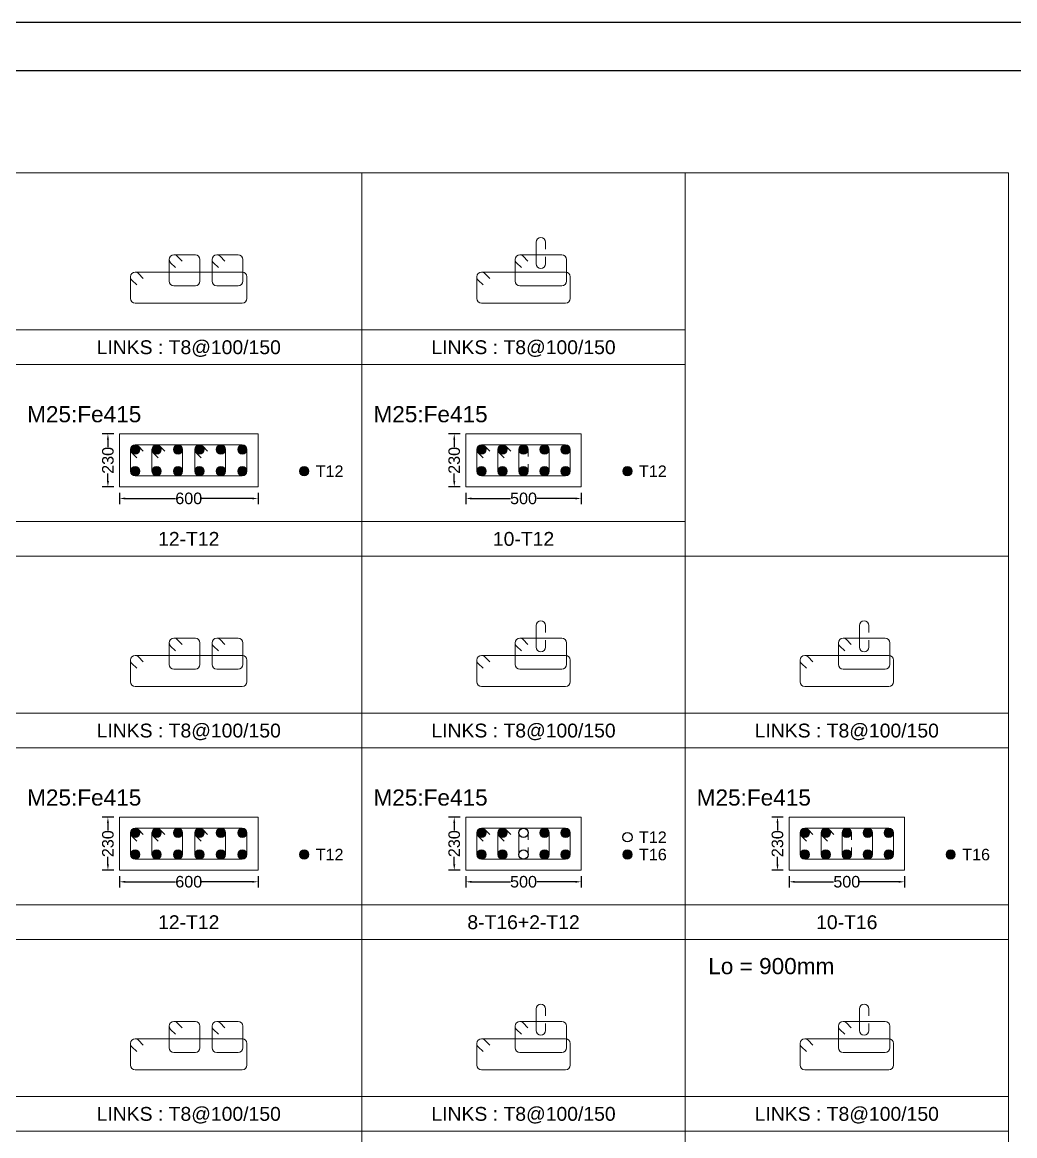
# Model space of a CAD drawing. Header units: millimetres. Extents: x 660818 to 959388, y -495289 to 50450.
# Drawn here: x 745126 to 749425, y -115293 to -110471 of the extents above; entities that cross this region are included whole.
import ezdxf
from ezdxf.enums import TextEntityAlignment as Align

# ---------------------------------------------------------------- set-up
doc = ezdxf.new("R2010")
doc.units = ezdxf.units.MM
doc.header["$LTSCALE"] = 0.01
doc.header["$MEASUREMENT"] = 0
doc.header["$PDMODE"] = 35
for name, color, linetype, lineweight in [('Bar', 4, 'Continuous', 0), ('BorderLine', 7, 'Continuous', 0), ('ConCreatPl', 6, 'Continuous', 0), ('Dim Line', 140, 'Continuous', 0), ('Stirrup', 7, 'Continuous', 0), ('Text1', 2, 'Continuous', 0)]:
    doc.layers.add(name, color=color, linetype=linetype, lineweight=lineweight)
doc.layers.add('RAFT', color=1, linetype='Continuous')
doc.layers.add('Reinforcement', color=130, linetype='Continuous')
doc.styles.add('New Style', font='arial.ttf', dxfattribs={"height": 50})
doc.dimstyles.new('MyDim', dxfattribs={"dimtxt": 50, "dimasz": 25, "dimexe": 25, "dimexo": 25, "dimgap": 2, "dimtad": 0, "dimtxsty": 'New Style', "dimcen": 2.5, "dimadec": 0, "dimazin": 2, "dimtfac": 1, "dimtdec": 4, "dimtofl": 0, "dimtmove": 0, "dimatfit": 3, "dimfxl": 1, "dimtolj": 1, "dimtzin": 0, "dimarcsym": 0})

# ---------------------------------------------------------------- blocks, each defined once
blk = doc.blocks.new('*D914')
at = {"layer": 'Defpoints', "color": 0, "transparency": 16777216}
for p in [(745547.4, -114143.1), (746147.4, -114143.1), (746147.4, -114193.1)]:
    blk.add_point(p, dxfattribs=at)
at = {"layer": 'Dim Line', "color": 0, "lineweight": -2, "transparency": 16777216}
for p, q in [((745547.4, -114168.1), (745547.4, -114218.1)), ((746147.4, -114168.1), (746147.4, -114218.1)), ((745572.4, -114193.1), (745790.1, -114193.1)), ((746122.4, -114193.1), (745904.7, -114193.1))]:
    blk.add_line(p, q, dxfattribs=at)
at = {"layer": 'Dim Line', "color": 0, "transparency": 16777216}
for points in [[(745572.4, -114189), (745572.4, -114197.3), (745547.4, -114193.1)], [(746122.4, -114189), (746122.4, -114197.3), (746147.4, -114193.1)]]:
    blk.add_solid(points, dxfattribs=at)
at = {"layer": 'Dim Line', "color": 0, "transparency": 16777216, "insert": (745847.4, -114193.1), "char_height": 50, "attachment_point": 5, "style": 'New Style'}
blk.add_mtext('\\A1;600', dxfattribs=at)
blk = doc.blocks.new('*D915')
at = {"layer": 'Defpoints', "color": 0, "transparency": 16777216}
for p in [(745497.4, -113913.1), (745547.4, -113913.1), (745547.4, -114143.1)]:
    blk.add_point(p, dxfattribs=at)
at = {"layer": 'Dim Line', "color": 0, "lineweight": -2, "transparency": 16777216}
for p, q in [((745522.4, -113913.1), (745472.4, -113913.1)), ((745497.4, -113938.1), (745497.4, -113970.5)), ((745497.4, -114118.1), (745497.4, -114085.7)), ((745522.4, -114143.1), (745472.4, -114143.1))]:
    blk.add_line(p, q, dxfattribs=at)
at = {"layer": 'Dim Line', "color": 0, "transparency": 16777216}
for points in [[(745493.2, -113938.1), (745501.6, -113938.1), (745497.4, -113913.1)], [(745493.2, -114118.1), (745501.6, -114118.1), (745497.4, -114143.1)]]:
    blk.add_solid(points, dxfattribs=at)
at = {"layer": 'Dim Line', "color": 0, "transparency": 16777216, "insert": (745497.4, -114028.1), "char_height": 50, "attachment_point": 5, "rotation": 90, "style": 'New Style'}
blk.add_mtext('\\A1;230', dxfattribs=at)
blk = doc.blocks.new('*D916')
at = {"layer": 'Defpoints', "color": 0, "transparency": 16777216}
for p in [(745547.4, -112483.1), (746147.4, -112483.1), (746147.4, -112533.1)]:
    blk.add_point(p, dxfattribs=at)
at = {"layer": 'Dim Line', "color": 0, "lineweight": -2, "transparency": 16777216}
for p, q in [((745547.4, -112508.1), (745547.4, -112558.1)), ((745572.4, -112533.1), (745790.1, -112533.1)), ((746122.4, -112533.1), (745904.7, -112533.1)), ((746147.4, -112508.1), (746147.4, -112558.1))]:
    blk.add_line(p, q, dxfattribs=at)
at = {"layer": 'Dim Line', "color": 0, "transparency": 16777216}
for points in [[(745572.4, -112529), (745572.4, -112537.3), (745547.4, -112533.1)], [(746122.4, -112529), (746122.4, -112537.3), (746147.4, -112533.1)]]:
    blk.add_solid(points, dxfattribs=at)
at = {"layer": 'Dim Line', "color": 0, "transparency": 16777216, "insert": (745847.4, -112533.1), "char_height": 50, "attachment_point": 5, "style": 'New Style'}
blk.add_mtext('\\A1;600', dxfattribs=at)
blk = doc.blocks.new('*D917')
at = {"layer": 'Defpoints', "color": 0, "transparency": 16777216}
for p in [(745497.4, -112253.1), (745547.4, -112253.1), (745547.4, -112483.1)]:
    blk.add_point(p, dxfattribs=at)
at = {"layer": 'Dim Line', "color": 0, "lineweight": -2, "transparency": 16777216}
for p, q in [((745522.4, -112253.1), (745472.4, -112253.1)), ((745497.4, -112278.1), (745497.4, -112310.5)), ((745497.4, -112458.1), (745497.4, -112425.7)), ((745522.4, -112483.1), (745472.4, -112483.1))]:
    blk.add_line(p, q, dxfattribs=at)
at = {"layer": 'Dim Line', "color": 0, "transparency": 16777216}
for points in [[(745493.2, -112278.1), (745501.6, -112278.1), (745497.4, -112253.1)], [(745493.2, -112458.1), (745501.6, -112458.1), (745497.4, -112483.1)]]:
    blk.add_solid(points, dxfattribs=at)
at = {"layer": 'Dim Line', "color": 0, "transparency": 16777216, "insert": (745497.4, -112368.1), "char_height": 50, "attachment_point": 5, "rotation": 90, "style": 'New Style'}
blk.add_mtext('\\A1;230', dxfattribs=at)
blk = doc.blocks.new('*D930')
at = {"layer": 'Defpoints', "color": 0, "transparency": 16777216}
for p in [(747047.4, -114143.1), (747547.4, -114143.1), (747547.4, -114193.1)]:
    blk.add_point(p, dxfattribs=at)
at = {"layer": 'Dim Line', "color": 0, "lineweight": -2, "transparency": 16777216}
for p, q in [((747047.4, -114168.1), (747047.4, -114218.1)), ((747547.4, -114168.1), (747547.4, -114218.1)), ((747072.4, -114193.1), (747240.3, -114193.1)), ((747522.4, -114193.1), (747354.6, -114193.1))]:
    blk.add_line(p, q, dxfattribs=at)
at = {"layer": 'Dim Line', "color": 0, "transparency": 16777216}
for points in [[(747072.4, -114189), (747072.4, -114197.3), (747047.4, -114193.1)], [(747522.4, -114189), (747522.4, -114197.3), (747547.4, -114193.1)]]:
    blk.add_solid(points, dxfattribs=at)
at = {"layer": 'Dim Line', "color": 0, "transparency": 16777216, "insert": (747297.4, -114193.1), "char_height": 50, "attachment_point": 5, "style": 'New Style'}
blk.add_mtext('\\A1;500', dxfattribs=at)
blk = doc.blocks.new('*D931')
at = {"layer": 'Defpoints', "color": 0, "transparency": 16777216}
for p in [(746997.4, -113913.1), (747047.4, -113913.1), (747047.4, -114143.1)]:
    blk.add_point(p, dxfattribs=at)
at = {"layer": 'Dim Line', "color": 0, "lineweight": -2, "transparency": 16777216}
for p, q in [((747022.4, -113913.1), (746972.4, -113913.1)), ((746997.4, -113938.1), (746997.4, -113970.5)), ((746997.4, -114118.1), (746997.4, -114085.7)), ((747022.4, -114143.1), (746972.4, -114143.1))]:
    blk.add_line(p, q, dxfattribs=at)
at = {"layer": 'Dim Line', "color": 0, "transparency": 16777216}
for points in [[(746993.2, -113938.1), (747001.6, -113938.1), (746997.4, -113913.1)], [(746993.2, -114118.1), (747001.6, -114118.1), (746997.4, -114143.1)]]:
    blk.add_solid(points, dxfattribs=at)
at = {"layer": 'Dim Line', "color": 0, "transparency": 16777216, "insert": (746997.4, -114028.1), "char_height": 50, "attachment_point": 5, "rotation": 90, "style": 'New Style'}
blk.add_mtext('\\A1;230', dxfattribs=at)
blk = doc.blocks.new('Dia12')
at = {"layer": 'Reinforcement'}
blk.add_circle((0, 0), 20, dxfattribs=at)
blk = doc.blocks.new('*D922')
at = {"layer": 'Defpoints', "color": 0, "transparency": 16777216}
for p in [(747047.4, -112483.1), (747547.4, -112483.1), (747547.4, -112533.1)]:
    blk.add_point(p, dxfattribs=at)
at = {"layer": 'Dim Line', "color": 0, "lineweight": -2, "transparency": 16777216}
for p, q in [((747047.4, -112508.1), (747047.4, -112558.1)), ((747072.4, -112533.1), (747240.3, -112533.1)), ((747522.4, -112533.1), (747354.6, -112533.1)), ((747547.4, -112508.1), (747547.4, -112558.1))]:
    blk.add_line(p, q, dxfattribs=at)
at = {"layer": 'Dim Line', "color": 0, "transparency": 16777216}
for points in [[(747072.4, -112529), (747072.4, -112537.3), (747047.4, -112533.1)], [(747522.4, -112529), (747522.4, -112537.3), (747547.4, -112533.1)]]:
    blk.add_solid(points, dxfattribs=at)
at = {"layer": 'Dim Line', "color": 0, "transparency": 16777216, "insert": (747297.4, -112533.1), "char_height": 50, "attachment_point": 5, "style": 'New Style'}
blk.add_mtext('\\A1;500', dxfattribs=at)
blk = doc.blocks.new('*D923')
at = {"layer": 'Defpoints', "color": 0, "transparency": 16777216}
for p in [(746997.4, -112253.1), (747047.4, -112253.1), (747047.4, -112483.1)]:
    blk.add_point(p, dxfattribs=at)
at = {"layer": 'Dim Line', "color": 0, "lineweight": -2, "transparency": 16777216}
for p, q in [((747022.4, -112253.1), (746972.4, -112253.1)), ((746997.4, -112278.1), (746997.4, -112310.5)), ((746997.4, -112458.1), (746997.4, -112425.7)), ((747022.4, -112483.1), (746972.4, -112483.1))]:
    blk.add_line(p, q, dxfattribs=at)
at = {"layer": 'Dim Line', "color": 0, "transparency": 16777216}
for points in [[(746993.2, -112278.1), (747001.6, -112278.1), (746997.4, -112253.1)], [(746993.2, -112458.1), (747001.6, -112458.1), (746997.4, -112483.1)]]:
    blk.add_solid(points, dxfattribs=at)
at = {"layer": 'Dim Line', "color": 0, "transparency": 16777216, "insert": (746997.4, -112368.1), "char_height": 50, "attachment_point": 5, "rotation": 90, "style": 'New Style'}
blk.add_mtext('\\A1;230', dxfattribs=at)
blk = doc.blocks.new('*D888')
at = {"layer": 'Defpoints', "color": 0, "transparency": 16777216}
for p in [(748447.4, -114143.1), (748947.4, -114143.1), (748947.4, -114193.1)]:
    blk.add_point(p, dxfattribs=at)
at = {"layer": 'Dim Line', "color": 0, "lineweight": -2, "transparency": 16777216}
for p, q in [((748447.4, -114168.1), (748447.4, -114218.1)), ((748947.4, -114168.1), (748947.4, -114218.1)), ((748472.4, -114193.1), (748640.3, -114193.1)), ((748922.4, -114193.1), (748754.6, -114193.1))]:
    blk.add_line(p, q, dxfattribs=at)
at = {"layer": 'Dim Line', "color": 0, "transparency": 16777216}
for points in [[(748472.4, -114189), (748472.4, -114197.3), (748447.4, -114193.1)], [(748922.4, -114189), (748922.4, -114197.3), (748947.4, -114193.1)]]:
    blk.add_solid(points, dxfattribs=at)
at = {"layer": 'Dim Line', "color": 0, "transparency": 16777216, "insert": (748697.4, -114193.1), "char_height": 50, "attachment_point": 5, "style": 'New Style'}
blk.add_mtext('\\A1;500', dxfattribs=at)
blk = doc.blocks.new('*D889')
at = {"layer": 'Defpoints', "color": 0, "transparency": 16777216}
for p in [(748397.4, -113913.1), (748447.4, -113913.1), (748447.4, -114143.1)]:
    blk.add_point(p, dxfattribs=at)
at = {"layer": 'Dim Line', "color": 0, "lineweight": -2, "transparency": 16777216}
for p, q in [((748422.4, -113913.1), (748372.4, -113913.1)), ((748397.4, -113938.1), (748397.4, -113970.5)), ((748397.4, -114118.1), (748397.4, -114085.7)), ((748422.4, -114143.1), (748372.4, -114143.1))]:
    blk.add_line(p, q, dxfattribs=at)
at = {"layer": 'Dim Line', "color": 0, "transparency": 16777216}
for points in [[(748393.2, -113938.1), (748401.6, -113938.1), (748397.4, -113913.1)], [(748393.2, -114118.1), (748401.6, -114118.1), (748397.4, -114143.1)]]:
    blk.add_solid(points, dxfattribs=at)
at = {"layer": 'Dim Line', "color": 0, "transparency": 16777216, "insert": (748397.4, -114028.1), "char_height": 50, "attachment_point": 5, "rotation": 90, "style": 'New Style'}
blk.add_mtext('\\A1;230', dxfattribs=at)

msp = doc.modelspace()

# ---------------------------------------------------------------- hatches: boundary and pattern name
at = {"layer": 'Bar'}
h = msp.add_hatch(color=256, dxfattribs=at)
edge = h.paths.add_edge_path()
edge.add_arc((745615.404, -112321.125), 20, 0, 360)
h = msp.add_hatch(color=256, dxfattribs=at)
edge = h.paths.add_edge_path()
edge.add_arc((745708.204, -112321.125), 20, 0, 360)
h = msp.add_hatch(color=256, dxfattribs=at)
edge = h.paths.add_edge_path()
edge.add_arc((745801.004, -112321.125), 20, 0, 360)
h = msp.add_hatch(color=256, dxfattribs=at)
edge = h.paths.add_edge_path()
edge.add_arc((745893.804, -112321.125), 20, 0, 360)
h = msp.add_hatch(color=256, dxfattribs=at)
edge = h.paths.add_edge_path()
edge.add_arc((745986.604, -112321.125), 20, 0, 360)
h = msp.add_hatch(color=256, dxfattribs=at)
edge = h.paths.add_edge_path()
edge.add_arc((746079.404, -112321.125), 20, 0, 360)
h = msp.add_hatch(color=256, dxfattribs=at)
edge = h.paths.add_edge_path()
edge.add_arc((747115.404, -112321.125), 20, 0, 360)
h = msp.add_hatch(color=256, dxfattribs=at)
edge = h.paths.add_edge_path()
edge.add_arc((747206.404, -112321.125), 20, 0, 360)
h = msp.add_hatch(color=256, dxfattribs=at)
edge = h.paths.add_edge_path()
edge.add_arc((747297.404, -112321.125), 20, 0, 360)
h = msp.add_hatch(color=256, dxfattribs=at)
edge = h.paths.add_edge_path()
edge.add_arc((747388.404, -112321.125), 20, 0, 360)
h = msp.add_hatch(color=256, dxfattribs=at)
edge = h.paths.add_edge_path()
edge.add_arc((747479.404, -112321.125), 20, 0, 360)
h = msp.add_hatch(color=256, dxfattribs=at)
edge = h.paths.add_edge_path()
edge.add_arc((745615.404, -112415.125), 20, 0, 360)
h = msp.add_hatch(color=256, dxfattribs=at)
edge = h.paths.add_edge_path()
edge.add_arc((745708.204, -112415.125), 20, 0, 360)
h = msp.add_hatch(color=256, dxfattribs=at)
edge = h.paths.add_edge_path()
edge.add_arc((745801.004, -112415.125), 20, 0, 360)
h = msp.add_hatch(color=256, dxfattribs=at)
edge = h.paths.add_edge_path()
edge.add_arc((745893.804, -112415.125), 20, 0, 360)
h = msp.add_hatch(color=256, dxfattribs=at)
edge = h.paths.add_edge_path()
edge.add_arc((745986.604, -112415.125), 20, 0, 360)
h = msp.add_hatch(color=256, dxfattribs=at)
edge = h.paths.add_edge_path()
edge.add_arc((746079.404, -112415.125), 20, 0, 360)
h = msp.add_hatch(color=256, dxfattribs=at)
edge = h.paths.add_edge_path()
edge.add_arc((746347.404, -112415.125), 20, 0, 360)
h = msp.add_hatch(color=256, dxfattribs=at)
edge = h.paths.add_edge_path()
edge.add_arc((747115.404, -112415.125), 20, 0, 360)
h = msp.add_hatch(color=256, dxfattribs=at)
edge = h.paths.add_edge_path()
edge.add_arc((747206.404, -112415.125), 20, 0, 360)
h = msp.add_hatch(color=256, dxfattribs=at)
edge = h.paths.add_edge_path()
edge.add_arc((747297.404, -112415.125), 20, 0, 360)
h = msp.add_hatch(color=256, dxfattribs=at)
edge = h.paths.add_edge_path()
edge.add_arc((747388.404, -112415.125), 20, 0, 360)
h = msp.add_hatch(color=256, dxfattribs=at)
edge = h.paths.add_edge_path()
edge.add_arc((747479.404, -112415.125), 20, 0, 360)
h = msp.add_hatch(color=256, dxfattribs=at)
edge = h.paths.add_edge_path()
edge.add_arc((747747.404, -112415.125), 20, 0, 360)
h = msp.add_hatch(color=256, dxfattribs=at)
edge = h.paths.add_edge_path()
edge.add_arc((745615.404, -113981.125), 20, 0, 360)
h = msp.add_hatch(color=256, dxfattribs=at)
edge = h.paths.add_edge_path()
edge.add_arc((745708.204, -113981.125), 20, 0, 360)
h = msp.add_hatch(color=256, dxfattribs=at)
edge = h.paths.add_edge_path()
edge.add_arc((745801.004, -113981.125), 20, 0, 360)
h = msp.add_hatch(color=256, dxfattribs=at)
edge = h.paths.add_edge_path()
edge.add_arc((745893.804, -113981.125), 20, 0, 360)
h = msp.add_hatch(color=256, dxfattribs=at)
edge = h.paths.add_edge_path()
edge.add_arc((745986.604, -113981.125), 20, 0, 360)
h = msp.add_hatch(color=256, dxfattribs=at)
edge = h.paths.add_edge_path()
edge.add_arc((746079.404, -113981.125), 20, 0, 360)
h = msp.add_hatch(color=256, dxfattribs=at)
edge = h.paths.add_edge_path()
edge.add_arc((747115.404, -113981.125), 20, 0, 360)
h = msp.add_hatch(color=256, dxfattribs=at)
edge = h.paths.add_edge_path()
edge.add_arc((747206.404, -113981.125), 20, 0, 360)
h = msp.add_hatch(color=256, dxfattribs=at)
edge = h.paths.add_edge_path()
edge.add_arc((747388.404, -113981.125), 20, 0, 360)
h = msp.add_hatch(color=256, dxfattribs=at)
edge = h.paths.add_edge_path()
edge.add_arc((747479.404, -113981.125), 20, 0, 360)
h = msp.add_hatch(color=256, dxfattribs=at)
edge = h.paths.add_edge_path()
edge.add_arc((748515.404, -113981.125), 20, 0, 360)
h = msp.add_hatch(color=256, dxfattribs=at)
edge = h.paths.add_edge_path()
edge.add_arc((748606.404, -113981.125), 20, 0, 360)
h = msp.add_hatch(color=256, dxfattribs=at)
edge = h.paths.add_edge_path()
edge.add_arc((748697.404, -113981.125), 20, 0, 360)
h = msp.add_hatch(color=256, dxfattribs=at)
edge = h.paths.add_edge_path()
edge.add_arc((748788.404, -113981.125), 20, 0, 360)
h = msp.add_hatch(color=256, dxfattribs=at)
edge = h.paths.add_edge_path()
edge.add_arc((748879.404, -113981.125), 20, 0, 360)
h = msp.add_hatch(color=256, dxfattribs=at)
edge = h.paths.add_edge_path()
edge.add_arc((745615.404, -114075.125), 20, 0, 360)
h = msp.add_hatch(color=256, dxfattribs=at)
edge = h.paths.add_edge_path()
edge.add_arc((745708.204, -114075.125), 20, 0, 360)
h = msp.add_hatch(color=256, dxfattribs=at)
edge = h.paths.add_edge_path()
edge.add_arc((745801.004, -114075.125), 20, 0, 360)
h = msp.add_hatch(color=256, dxfattribs=at)
edge = h.paths.add_edge_path()
edge.add_arc((745893.804, -114075.125), 20, 0, 360)
h = msp.add_hatch(color=256, dxfattribs=at)
edge = h.paths.add_edge_path()
edge.add_arc((745986.604, -114075.125), 20, 0, 360)
h = msp.add_hatch(color=256, dxfattribs=at)
edge = h.paths.add_edge_path()
edge.add_arc((746079.404, -114075.125), 20, 0, 360)
h = msp.add_hatch(color=256, dxfattribs=at)
edge = h.paths.add_edge_path()
edge.add_arc((746347.404, -114075.125), 20, 0, 360)
h = msp.add_hatch(color=256, dxfattribs=at)
edge = h.paths.add_edge_path()
edge.add_arc((747115.404, -114075.125), 20, 0, 360)
h = msp.add_hatch(color=256, dxfattribs=at)
edge = h.paths.add_edge_path()
edge.add_arc((747206.404, -114075.125), 20, 0, 360)
h = msp.add_hatch(color=256, dxfattribs=at)
edge = h.paths.add_edge_path()
edge.add_arc((747388.404, -114075.125), 20, 0, 360)
h = msp.add_hatch(color=256, dxfattribs=at)
edge = h.paths.add_edge_path()
edge.add_arc((747479.404, -114075.125), 20, 0, 360)
h = msp.add_hatch(color=256, dxfattribs=at)
edge = h.paths.add_edge_path()
edge.add_arc((747747.404, -114075.125), 20, 0, 360)
h = msp.add_hatch(color=256, dxfattribs=at)
edge = h.paths.add_edge_path()
edge.add_arc((748515.404, -114075.125), 20, 0, 360)
h = msp.add_hatch(color=256, dxfattribs=at)
edge = h.paths.add_edge_path()
edge.add_arc((748606.404, -114075.125), 20, 0, 360)
h = msp.add_hatch(color=256, dxfattribs=at)
edge = h.paths.add_edge_path()
edge.add_arc((748697.404, -114075.125), 20, 0, 360)
h = msp.add_hatch(color=256, dxfattribs=at)
edge = h.paths.add_edge_path()
edge.add_arc((748788.404, -114075.125), 20, 0, 360)
h = msp.add_hatch(color=256, dxfattribs=at)
edge = h.paths.add_edge_path()
edge.add_arc((748879.404, -114075.125), 20, 0, 360)
h = msp.add_hatch(color=256, dxfattribs=at)
edge = h.paths.add_edge_path()
edge.add_arc((749147.404, -114075.125), 20, 0, 360)

# ---------------------------------------------------------------- linework, layer by layer
for centre in [(745615.404, -112321.125), (745708.204, -112321.125), (745801.004, -112321.125), (745893.804, -112321.125), (745986.604, -112321.125), (746079.404, -112321.125), (747115.404, -112321.125), (747206.404, -112321.125), (747297.404, -112321.125), (747388.404, -112321.125), (747479.404, -112321.125), (745615.404, -112415.125), (745708.204, -112415.125), (745801.004, -112415.125), (745893.804, -112415.125), (745986.604, -112415.125), (746079.404, -112415.125), (746347.404, -112415.125), (747115.404, -112415.125), (747206.404, -112415.125), (747297.404, -112415.125), (747388.404, -112415.125), (747479.404, -112415.125), (747747.404, -112415.125), (745615.404, -113981.125), (745708.204, -113981.125), (745801.004, -113981.125), (745893.804, -113981.125), (745986.604, -113981.125), (746079.404, -113981.125), (747115.404, -113981.125), (747206.404, -113981.125), (747388.404, -113981.125), (747479.404, -113981.125), (748515.404, -113981.125), (748606.404, -113981.125), (748697.404, -113981.125), (748788.404, -113981.125), (748879.404, -113981.125), (745615.404, -114075.125), (745708.204, -114075.125), (745801.004, -114075.125), (745893.804, -114075.125), (745986.604, -114075.125), (746079.404, -114075.125), (746347.404, -114075.125), (747115.404, -114075.125), (747206.404, -114075.125), (747388.404, -114075.125), (747479.404, -114075.125), (747747.404, -114075.125), (748515.404, -114075.125), (748606.404, -114075.125), (748697.404, -114075.125), (748788.404, -114075.125), (748879.404, -114075.125), (749147.404, -114075.125)]:
    msp.add_circle(centre, 20, dxfattribs=at)
at = {"layer": 'BorderLine'}
for p, q in [((745097.404, -111123.125), (746597.404, -111123.125)), ((746597.404, -112783.125), (746597.404, -111123.125)), ((746597.404, -112783.125), (746597.404, -111123.125)), ((746597.404, -111123.125), (747997.404, -111123.125)), ((747997.404, -112783.125), (747997.404, -111123.125)), ((747997.404, -111123.125), (749397.404, -111123.125)), ((749397.404, -112783.125), (749397.404, -111123.125)), ((745097.404, -111803.125), (746597.404, -111803.125)), ((746597.404, -111803.125), (747997.404, -111803.125)), ((745097.404, -111953.125), (746597.404, -111953.125)), ((746597.404, -111953.125), (747997.404, -111953.125)), ((745097.404, -112633.125), (746597.404, -112633.125)), ((746597.404, -112633.125), (747997.404, -112633.125)), ((745097.404, -112783.125), (746597.404, -112783.125)), ((746597.404, -114443.125), (746597.404, -112783.125)), ((746597.404, -114443.125), (746597.404, -112783.125)), ((746597.404, -112783.125), (747997.404, -112783.125)), ((747997.404, -114443.125), (747997.404, -112783.125)), ((747997.404, -112783.125), (749397.404, -112783.125)), ((747997.404, -112783.125), (749397.404, -112783.125)), ((749397.404, -114443.125), (749397.404, -112783.125)), ((745097.404, -113463.125), (746597.404, -113463.125)), ((746597.404, -113463.125), (747997.404, -113463.125)), ((747997.404, -113463.125), (749397.404, -113463.125)), ((745097.404, -113613.125), (746597.404, -113613.125)), ((746597.404, -113613.125), (747997.404, -113613.125)), ((747997.404, -113613.125), (749397.404, -113613.125)), ((745097.404, -114293.125), (746597.404, -114293.125)), ((746597.404, -114293.125), (747997.404, -114293.125)), ((747997.404, -114293.125), (749397.404, -114293.125)), ((745097.404, -114443.125), (746597.404, -114443.125)), ((746597.404, -116103.125), (746597.404, -114443.125)), ((746597.404, -116103.125), (746597.404, -114443.125)), ((746597.404, -114443.125), (747997.404, -114443.125)), ((747997.404, -116103.125), (747997.404, -114443.125)), ((747997.404, -114443.125), (749397.404, -114443.125)), ((747997.404, -114443.125), (749397.404, -114443.125)), ((749397.404, -116103.125), (749397.404, -114443.125)), ((745097.404, -115123.125), (746597.404, -115123.125)), ((746597.404, -115123.125), (747997.404, -115123.125)), ((747997.404, -115123.125), (749397.404, -115123.125)), ((745097.404, -115273.125), (746597.404, -115273.125)), ((746597.404, -115273.125), (747997.404, -115273.125)), ((747997.404, -115273.125), (749397.404, -115273.125))]:
    msp.add_line(p, q, dxfattribs=at)
at = {"layer": 'ConCreatPl', "flags": 128}
for points in [[(745547.404, -112483.125), (746147.404, -112483.125), (746147.404, -112253.125), (745547.404, -112253.125)], [(747047.404, -112483.125), (747547.404, -112483.125), (747547.404, -112253.125), (747047.404, -112253.125)], [(745547.404, -114143.125), (746147.404, -114143.125), (746147.404, -113913.125), (745547.404, -113913.125)], [(747047.404, -114143.125), (747547.404, -114143.125), (747547.404, -113913.125), (747047.404, -113913.125)], [(748447.404, -114143.125), (748947.404, -114143.125), (748947.404, -113913.125), (748447.404, -113913.125)]]:
    msp.add_lwpolyline(points, close=True, dxfattribs=at)
at = {"layer": 'RAFT', "ltscale": 0.5}
for points in [[(741211.036, -110470.938), (752247.64, -110470.938), (752247.64, -120208.209), (741211.036, -120208.209)], [(741377.144, -110680.277), (751989.712, -110680.277), (751989.712, -119815.577), (741377.144, -119815.577)]]:
    msp.add_lwpolyline(points, close=True, dxfattribs=at)
at = {"layer": 'Stirrup', "flags": 128}
for points in [[(747392.404, -111453.125), (747392.404, -111423.125, 0.41421356), (747372.404, -111403.125), (747372.404, -111403.125, 0.41421356), (747352.404, -111423.125), (747352.404, -111517.125, 0.41421356), (747372.404, -111537.125), (747372.404, -111537.125, 0.41421356), (747392.404, -111517.125), (747392.404, -111487.125)], [(745818.56, -111505.196), (745797.346, -111483.983, 0.19891237), (745783.204, -111478.125), (745783.204, -111478.125, 0.41421356), (745763.204, -111498.125), (745763.204, -111592.125, 0.41421356), (745783.204, -111612.125), (745876.004, -111612.125, 0.41421356), (745896.004, -111592.125), (745896.004, -111498.125, 0.41421356), (745876.004, -111478.125), (745783.204, -111478.125, 0.41421356), (745763.204, -111498.125), (745763.204, -111498.116, 0.19910951), (745769.073, -111512.269), (745790.316, -111533.48)], [(746004.16, -111505.196), (745982.946, -111483.983, 0.19891237), (745968.804, -111478.125), (745968.804, -111478.125, 0.41421356), (745948.804, -111498.125), (745948.804, -111592.125, 0.41421356), (745968.804, -111612.125), (746061.604, -111612.125, 0.41421356), (746081.604, -111592.125), (746081.604, -111498.125, 0.41421356), (746061.604, -111478.125), (745968.804, -111478.125, 0.41421356), (745948.804, -111498.125), (745948.804, -111498.116, 0.19910951), (745954.673, -111512.269), (745975.916, -111533.48)], [(747316.76, -111505.196), (747295.546, -111483.983, 0.19891237), (747281.404, -111478.125), (747281.404, -111478.125, 0.41421356), (747261.404, -111498.125), (747261.404, -111592.125, 0.41421356), (747281.404, -111612.125), (747463.404, -111612.125, 0.41421356), (747483.404, -111592.125), (747483.404, -111498.125, 0.41421356), (747463.404, -111478.125), (747281.404, -111478.125, 0.41421356), (747261.404, -111498.125), (747261.404, -111498.116, 0.19910951), (747267.273, -111512.269), (747288.516, -111533.48)], [(745650.76, -111580.196), (745629.546, -111558.983, 0.19891237), (745615.404, -111553.125), (745615.404, -111553.125, 0.41421356), (745595.404, -111573.125), (745595.404, -111667.125, 0.41421356), (745615.404, -111687.125), (746079.404, -111687.125, 0.41421356), (746099.404, -111667.125), (746099.404, -111573.125, 0.41421356), (746079.404, -111553.125), (745615.404, -111553.125, 0.41421356), (745595.404, -111573.125), (745595.404, -111573.116, 0.19910951), (745601.273, -111587.269), (745622.516, -111608.48)], [(747150.76, -111580.196), (747129.546, -111558.983, 0.19891237), (747115.404, -111553.125), (747115.404, -111553.125, 0.41421356), (747095.404, -111573.125), (747095.404, -111667.125, 0.41421356), (747115.404, -111687.125), (747479.404, -111687.125, 0.41421356), (747499.404, -111667.125), (747499.404, -111573.125, 0.41421356), (747479.404, -111553.125), (747115.404, -111553.125, 0.41421356), (747095.404, -111573.125), (747095.404, -111573.116, 0.19910951), (747101.273, -111587.269), (747122.516, -111608.48)], [(745650.76, -112328.196), (745629.546, -112306.983, 0.19891237), (745615.404, -112301.125), (745615.404, -112301.125, 0.41421356), (745595.404, -112321.125), (745595.404, -112415.125, 0.41421356), (745615.404, -112435.125), (746079.404, -112435.125, 0.41421356), (746099.404, -112415.125), (746099.404, -112321.125, 0.41421356), (746079.404, -112301.125), (745615.404, -112301.125, 0.41421356), (745595.404, -112321.125), (745595.404, -112321.116, 0.19910951), (745601.273, -112335.269), (745622.516, -112356.48)], [(745743.56, -112328.196), (745722.346, -112306.983, 0.19891237), (745708.204, -112301.125), (745708.204, -112301.125, 0.41421356), (745688.204, -112321.125), (745688.204, -112415.125, 0.41421356), (745708.204, -112435.125), (745801.004, -112435.125, 0.41421356), (745821.004, -112415.125), (745821.004, -112321.125, 0.41421356), (745801.004, -112301.125), (745708.204, -112301.125, 0.41421356), (745688.204, -112321.125), (745688.204, -112321.116, 0.19910951), (745694.073, -112335.269), (745715.316, -112356.48)], [(745929.16, -112328.196), (745907.946, -112306.983, 0.19891237), (745893.804, -112301.125), (745893.804, -112301.125, 0.41421356), (745873.804, -112321.125), (745873.804, -112415.125, 0.41421356), (745893.804, -112435.125), (745986.604, -112435.125, 0.41421356), (746006.604, -112415.125), (746006.604, -112321.125, 0.41421356), (745986.604, -112301.125), (745893.804, -112301.125, 0.41421356), (745873.804, -112321.125), (745873.804, -112321.116, 0.19910951), (745879.673, -112335.269), (745900.916, -112356.48)], [(747150.76, -112328.196), (747129.546, -112306.983, 0.19891237), (747115.404, -112301.125), (747115.404, -112301.125, 0.41421356), (747095.404, -112321.125), (747095.404, -112415.125, 0.41421356), (747115.404, -112435.125), (747479.404, -112435.125, 0.41421356), (747499.404, -112415.125), (747499.404, -112321.125, 0.41421356), (747479.404, -112301.125), (747115.404, -112301.125, 0.41421356), (747095.404, -112321.125), (747095.404, -112321.116, 0.19910951), (747101.273, -112335.269), (747122.516, -112356.48)], [(747241.76, -112328.196), (747220.546, -112306.983, 0.19891237), (747206.404, -112301.125), (747206.404, -112301.125, 0.41421356), (747186.404, -112321.125), (747186.404, -112415.125, 0.41421356), (747206.404, -112435.125), (747388.404, -112435.125, 0.41421356), (747408.404, -112415.125), (747408.404, -112321.125, 0.41421356), (747388.404, -112301.125), (747206.404, -112301.125, 0.41421356), (747186.404, -112321.125), (747186.404, -112321.116, 0.19910951), (747192.273, -112335.269), (747213.516, -112356.48)], [(747317.404, -112351.125), (747317.404, -112321.125, 0.41421356), (747297.404, -112301.125), (747297.404, -112301.125, 0.41421356), (747277.404, -112321.125), (747277.404, -112415.125, 0.41421356), (747297.404, -112435.125), (747297.404, -112435.125, 0.41421356), (747317.404, -112415.125), (747317.404, -112385.125)], [(747392.404, -113113.125), (747392.404, -113083.125, 0.41421356), (747372.404, -113063.125), (747372.404, -113063.125, 0.41421356), (747352.404, -113083.125), (747352.404, -113177.125, 0.41421356), (747372.404, -113197.125), (747372.404, -113197.125, 0.41421356), (747392.404, -113177.125), (747392.404, -113147.125)], [(748792.404, -113113.125), (748792.404, -113083.125, 0.41421356), (748772.404, -113063.125), (748772.404, -113063.125, 0.41421356), (748752.404, -113083.125), (748752.404, -113177.125, 0.41421356), (748772.404, -113197.125), (748772.404, -113197.125, 0.41421356), (748792.404, -113177.125), (748792.404, -113147.125)], [(745818.56, -113165.196), (745797.346, -113143.983, 0.19891237), (745783.204, -113138.125), (745783.204, -113138.125, 0.41421356), (745763.204, -113158.125), (745763.204, -113252.125, 0.41421356), (745783.204, -113272.125), (745876.004, -113272.125, 0.41421356), (745896.004, -113252.125), (745896.004, -113158.125, 0.41421356), (745876.004, -113138.125), (745783.204, -113138.125, 0.41421356), (745763.204, -113158.125), (745763.204, -113158.116, 0.19910951), (745769.073, -113172.269), (745790.316, -113193.48)], [(746004.16, -113165.196), (745982.946, -113143.983, 0.19891237), (745968.804, -113138.125), (745968.804, -113138.125, 0.41421356), (745948.804, -113158.125), (745948.804, -113252.125, 0.41421356), (745968.804, -113272.125), (746061.604, -113272.125, 0.41421356), (746081.604, -113252.125), (746081.604, -113158.125, 0.41421356), (746061.604, -113138.125), (745968.804, -113138.125, 0.41421356), (745948.804, -113158.125), (745948.804, -113158.116, 0.19910951), (745954.673, -113172.269), (745975.916, -113193.48)], [(747316.76, -113165.196), (747295.546, -113143.983, 0.19891237), (747281.404, -113138.125), (747281.404, -113138.125, 0.41421356), (747261.404, -113158.125), (747261.404, -113252.125, 0.41421356), (747281.404, -113272.125), (747463.404, -113272.125, 0.41421356), (747483.404, -113252.125), (747483.404, -113158.125, 0.41421356), (747463.404, -113138.125), (747281.404, -113138.125, 0.41421356), (747261.404, -113158.125), (747261.404, -113158.116, 0.19910951), (747267.273, -113172.269), (747288.516, -113193.48)], [(748716.76, -113165.196), (748695.546, -113143.983, 0.19891237), (748681.404, -113138.125), (748681.404, -113138.125, 0.41421356), (748661.404, -113158.125), (748661.404, -113252.125, 0.41421356), (748681.404, -113272.125), (748863.404, -113272.125, 0.41421356), (748883.404, -113252.125), (748883.404, -113158.125, 0.41421356), (748863.404, -113138.125), (748681.404, -113138.125, 0.41421356), (748661.404, -113158.125), (748661.404, -113158.116, 0.19910951), (748667.273, -113172.269), (748688.516, -113193.48)], [(745650.76, -113240.196), (745629.546, -113218.983, 0.19891237), (745615.404, -113213.125), (745615.404, -113213.125, 0.41421356), (745595.404, -113233.125), (745595.404, -113327.125, 0.41421356), (745615.404, -113347.125), (746079.404, -113347.125, 0.41421356), (746099.404, -113327.125), (746099.404, -113233.125, 0.41421356), (746079.404, -113213.125), (745615.404, -113213.125, 0.41421356), (745595.404, -113233.125), (745595.404, -113233.116, 0.19910951), (745601.273, -113247.269), (745622.516, -113268.48)], [(747150.76, -113240.196), (747129.546, -113218.983, 0.19891237), (747115.404, -113213.125), (747115.404, -113213.125, 0.41421356), (747095.404, -113233.125), (747095.404, -113327.125, 0.41421356), (747115.404, -113347.125), (747479.404, -113347.125, 0.41421356), (747499.404, -113327.125), (747499.404, -113233.125, 0.41421356), (747479.404, -113213.125), (747115.404, -113213.125, 0.41421356), (747095.404, -113233.125), (747095.404, -113233.116, 0.19910951), (747101.273, -113247.269), (747122.516, -113268.48)], [(748550.76, -113240.196), (748529.546, -113218.983, 0.19891237), (748515.404, -113213.125), (748515.404, -113213.125, 0.41421356), (748495.404, -113233.125), (748495.404, -113327.125, 0.41421356), (748515.404, -113347.125), (748879.404, -113347.125, 0.41421356), (748899.404, -113327.125), (748899.404, -113233.125, 0.41421356), (748879.404, -113213.125), (748515.404, -113213.125, 0.41421356), (748495.404, -113233.125), (748495.404, -113233.116, 0.19910951), (748501.273, -113247.269), (748522.516, -113268.48)], [(745650.76, -113988.196), (745629.546, -113966.983, 0.19891237), (745615.404, -113961.125), (745615.404, -113961.125, 0.41421356), (745595.404, -113981.125), (745595.404, -114075.125, 0.41421356), (745615.404, -114095.125), (746079.404, -114095.125, 0.41421356), (746099.404, -114075.125), (746099.404, -113981.125, 0.41421356), (746079.404, -113961.125), (745615.404, -113961.125, 0.41421356), (745595.404, -113981.125), (745595.404, -113981.116, 0.19910951), (745601.273, -113995.269), (745622.516, -114016.48)], [(745743.56, -113988.196), (745722.346, -113966.983, 0.19891237), (745708.204, -113961.125), (745708.204, -113961.125, 0.41421356), (745688.204, -113981.125), (745688.204, -114075.125, 0.41421356), (745708.204, -114095.125), (745801.004, -114095.125, 0.41421356), (745821.004, -114075.125), (745821.004, -113981.125, 0.41421356), (745801.004, -113961.125), (745708.204, -113961.125, 0.41421356), (745688.204, -113981.125), (745688.204, -113981.116, 0.19910951), (745694.073, -113995.269), (745715.316, -114016.48)], [(745929.16, -113988.196), (745907.946, -113966.983, 0.19891237), (745893.804, -113961.125), (745893.804, -113961.125, 0.41421356), (745873.804, -113981.125), (745873.804, -114075.125, 0.41421356), (745893.804, -114095.125), (745986.604, -114095.125, 0.41421356), (746006.604, -114075.125), (746006.604, -113981.125, 0.41421356), (745986.604, -113961.125), (745893.804, -113961.125, 0.41421356), (745873.804, -113981.125), (745873.804, -113981.116, 0.19910951), (745879.673, -113995.269), (745900.916, -114016.48)], [(747150.76, -113988.196), (747129.546, -113966.983, 0.19891237), (747115.404, -113961.125), (747115.404, -113961.125, 0.41421356), (747095.404, -113981.125), (747095.404, -114075.125, 0.41421356), (747115.404, -114095.125), (747479.404, -114095.125, 0.41421356), (747499.404, -114075.125), (747499.404, -113981.125, 0.41421356), (747479.404, -113961.125), (747115.404, -113961.125, 0.41421356), (747095.404, -113981.125), (747095.404, -113981.116, 0.19910951), (747101.273, -113995.269), (747122.516, -114016.48)], [(747241.76, -113988.196), (747220.546, -113966.983, 0.19891237), (747206.404, -113961.125), (747206.404, -113961.125, 0.41421356), (747186.404, -113981.125), (747186.404, -114075.125, 0.41421356), (747206.404, -114095.125), (747388.404, -114095.125, 0.41421356), (747408.404, -114075.125), (747408.404, -113981.125, 0.41421356), (747388.404, -113961.125), (747206.404, -113961.125, 0.41421356), (747186.404, -113981.125), (747186.404, -113981.116, 0.19910951), (747192.273, -113995.269), (747213.516, -114016.48)], [(747317.404, -114011.125), (747317.404, -113981.125, 0.41421356), (747297.404, -113961.125), (747297.404, -113961.125, 0.41421356), (747277.404, -113981.125), (747277.404, -114075.125, 0.41421356), (747297.404, -114095.125), (747297.404, -114095.125, 0.41421356), (747317.404, -114075.125), (747317.404, -114045.125)], [(748550.76, -113988.196), (748529.546, -113966.983, 0.19891237), (748515.404, -113961.125), (748515.404, -113961.125, 0.41421356), (748495.404, -113981.125), (748495.404, -114075.125, 0.41421356), (748515.404, -114095.125), (748879.404, -114095.125, 0.41421356), (748899.404, -114075.125), (748899.404, -113981.125, 0.41421356), (748879.404, -113961.125), (748515.404, -113961.125, 0.41421356), (748495.404, -113981.125), (748495.404, -113981.116, 0.19910951), (748501.273, -113995.269), (748522.516, -114016.48)], [(748641.76, -113988.196), (748620.546, -113966.983, 0.19891237), (748606.404, -113961.125), (748606.404, -113961.125, 0.41421356), (748586.404, -113981.125), (748586.404, -114075.125, 0.41421356), (748606.404, -114095.125), (748788.404, -114095.125, 0.41421356), (748808.404, -114075.125), (748808.404, -113981.125, 0.41421356), (748788.404, -113961.125), (748606.404, -113961.125, 0.41421356), (748586.404, -113981.125), (748586.404, -113981.116, 0.19910951), (748592.273, -113995.269), (748613.516, -114016.48)], [(748717.404, -114011.125), (748717.404, -113981.125, 0.41421356), (748697.404, -113961.125), (748697.404, -113961.125, 0.41421356), (748677.404, -113981.125), (748677.404, -114075.125, 0.41421356), (748697.404, -114095.125), (748697.404, -114095.125, 0.41421356), (748717.404, -114075.125), (748717.404, -114045.125)], [(747392.404, -114773.125), (747392.404, -114743.125, 0.41421356), (747372.404, -114723.125), (747372.404, -114723.125, 0.41421356), (747352.404, -114743.125), (747352.404, -114837.125, 0.41421356), (747372.404, -114857.125), (747372.404, -114857.125, 0.41421356), (747392.404, -114837.125), (747392.404, -114807.125)], [(748792.404, -114773.125), (748792.404, -114743.125, 0.41421356), (748772.404, -114723.125), (748772.404, -114723.125, 0.41421356), (748752.404, -114743.125), (748752.404, -114837.125, 0.41421356), (748772.404, -114857.125), (748772.404, -114857.125, 0.41421356), (748792.404, -114837.125), (748792.404, -114807.125)], [(745818.56, -114825.196), (745797.346, -114803.983, 0.19891237), (745783.204, -114798.125), (745783.204, -114798.125, 0.41421356), (745763.204, -114818.125), (745763.204, -114912.125, 0.41421356), (745783.204, -114932.125), (745876.004, -114932.125, 0.41421356), (745896.004, -114912.125), (745896.004, -114818.125, 0.41421356), (745876.004, -114798.125), (745783.204, -114798.125, 0.41421356), (745763.204, -114818.125), (745763.204, -114818.116, 0.19910951), (745769.073, -114832.269), (745790.316, -114853.48)], [(746004.16, -114825.196), (745982.946, -114803.983, 0.19891237), (745968.804, -114798.125), (745968.804, -114798.125, 0.41421356), (745948.804, -114818.125), (745948.804, -114912.125, 0.41421356), (745968.804, -114932.125), (746061.604, -114932.125, 0.41421356), (746081.604, -114912.125), (746081.604, -114818.125, 0.41421356), (746061.604, -114798.125), (745968.804, -114798.125, 0.41421356), (745948.804, -114818.125), (745948.804, -114818.116, 0.19910951), (745954.673, -114832.269), (745975.916, -114853.48)], [(747316.76, -114825.196), (747295.546, -114803.983, 0.19891237), (747281.404, -114798.125), (747281.404, -114798.125, 0.41421356), (747261.404, -114818.125), (747261.404, -114912.125, 0.41421356), (747281.404, -114932.125), (747463.404, -114932.125, 0.41421356), (747483.404, -114912.125), (747483.404, -114818.125, 0.41421356), (747463.404, -114798.125), (747281.404, -114798.125, 0.41421356), (747261.404, -114818.125), (747261.404, -114818.116, 0.19910951), (747267.273, -114832.269), (747288.516, -114853.48)], [(748716.76, -114825.196), (748695.546, -114803.983, 0.19891237), (748681.404, -114798.125), (748681.404, -114798.125, 0.41421356), (748661.404, -114818.125), (748661.404, -114912.125, 0.41421356), (748681.404, -114932.125), (748863.404, -114932.125, 0.41421356), (748883.404, -114912.125), (748883.404, -114818.125, 0.41421356), (748863.404, -114798.125), (748681.404, -114798.125, 0.41421356), (748661.404, -114818.125), (748661.404, -114818.116, 0.19910951), (748667.273, -114832.269), (748688.516, -114853.48)], [(745650.76, -114900.196), (745629.546, -114878.983, 0.19891237), (745615.404, -114873.125), (745615.404, -114873.125, 0.41421356), (745595.404, -114893.125), (745595.404, -114987.125, 0.41421356), (745615.404, -115007.125), (746079.404, -115007.125, 0.41421356), (746099.404, -114987.125), (746099.404, -114893.125, 0.41421356), (746079.404, -114873.125), (745615.404, -114873.125, 0.41421356), (745595.404, -114893.125), (745595.404, -114893.116, 0.19910951), (745601.273, -114907.269), (745622.516, -114928.48)], [(747150.76, -114900.196), (747129.546, -114878.983, 0.19891237), (747115.404, -114873.125), (747115.404, -114873.125, 0.41421356), (747095.404, -114893.125), (747095.404, -114987.125, 0.41421356), (747115.404, -115007.125), (747479.404, -115007.125, 0.41421356), (747499.404, -114987.125), (747499.404, -114893.125, 0.41421356), (747479.404, -114873.125), (747115.404, -114873.125, 0.41421356), (747095.404, -114893.125), (747095.404, -114893.116, 0.19910951), (747101.273, -114907.269), (747122.516, -114928.48)], [(748550.76, -114900.196), (748529.546, -114878.983, 0.19891237), (748515.404, -114873.125), (748515.404, -114873.125, 0.41421356), (748495.404, -114893.125), (748495.404, -114987.125, 0.41421356), (748515.404, -115007.125), (748879.404, -115007.125, 0.41421356), (748899.404, -114987.125), (748899.404, -114893.125, 0.41421356), (748879.404, -114873.125), (748515.404, -114873.125, 0.41421356), (748495.404, -114893.125), (748495.404, -114893.116, 0.19910951), (748501.273, -114907.269), (748522.516, -114928.48)]]:
    msp.add_lwpolyline(points, format="xyb", dxfattribs=at)

# ---------------------------------------------------------------- block references
at = {"layer": 'Bar'}
for p in [(747297.404, -113981.125), (747747.404, -114000.125), (747297.404, -114075.125)]:
    msp.add_blockref('Dia12', p, dxfattribs=at)

# ---------------------------------------------------------------- texts
at = {"layer": 'Text1', "style": 'New Style'}
for s, p in [('LINKS : T8@100/150', (745847.404, -111878.125)), ('LINKS : T8@100/150', (747297.404, -111878.125)), ('12-T12', (745847.404, -112708.125)), ('10-T12', (747297.404, -112708.125)), ('LINKS : T8@100/150', (745847.404, -113538.125)), ('LINKS : T8@100/150', (747297.404, -113538.125)), ('LINKS : T8@100/150', (748697.404, -113538.125)), ('12-T12', (745847.404, -114368.125)), ('8-T16+2-T12', (747297.404, -114368.125)), ('10-T16', (748697.404, -114368.125)), ('LINKS : T8@100/150', (745847.404, -115198.125)), ('LINKS : T8@100/150', (747297.404, -115198.125)), ('LINKS : T8@100/150', (748697.404, -115198.125))]:
    msp.add_text(s, height=60, dxfattribs=at).set_placement(p, align=Align.MIDDLE_CENTER)
for s, p in [('M25:Fe415', (745147.404, -112203.125)), ('M25:Fe415', (746647.404, -112203.125)), ('M25:Fe415', (745147.404, -113863.125)), ('M25:Fe415', (746647.404, -113863.125)), ('M25:Fe415', (748047.404, -113863.125)), ('Lo = 900mm', (748097.404, -114593.125))]:
    msp.add_text(s, height=70, dxfattribs=at).set_placement(p)
for s, p in [('T12', (746397.404, -112415.125)), ('T12', (747797.404, -112415.125)), ('T12', (747797.404, -114000.125)), ('T12', (746397.404, -114075.125)), ('T16', (747797.404, -114075.125)), ('T16', (749197.404, -114075.125))]:
    msp.add_text(s, height=50, dxfattribs=at).set_placement(p, align=Align.MIDDLE_LEFT)

# ---------------------------------------------------------------- dimensions: what is measured, and where the dimension line sits
at = {"layer": 'Dim Line'}
for base, p1, p2, angle, picture, middle in [((745497.404, -112253.125), (745547.404, -112483.125), (745547.404, -112253.125), 90, '*D917', (745497.404, -112368.125)), ((746997.404, -112253.125), (747047.404, -112483.125), (747047.404, -112253.125), 90, '*D923', (746997.404, -112368.125)), ((746147.404, -112533.125), (745547.404, -112483.125), (746147.404, -112483.125), 0, '*D916', (745847.404, -112533.125)), ((747547.404, -112533.125), (747047.404, -112483.125), (747547.404, -112483.125), 0, '*D922', (747297.404, -112533.125)), ((745497.404, -113913.125), (745547.404, -114143.125), (745547.404, -113913.125), 90, '*D915', (745497.404, -114028.125)), ((746997.404, -113913.125), (747047.404, -114143.125), (747047.404, -113913.125), 90, '*D931', (746997.404, -114028.125)), ((748397.404, -113913.125), (748447.404, -114143.125), (748447.404, -113913.125), 90, '*D889', (748397.404, -114028.125)), ((746147.404, -114193.125), (745547.404, -114143.125), (746147.404, -114143.125), 0, '*D914', (745847.404, -114193.125)), ((747547.404, -114193.125), (747047.404, -114143.125), (747547.404, -114143.125), 0, '*D930', (747297.404, -114193.125)), ((748947.404, -114193.125), (748447.404, -114143.125), (748947.404, -114143.125), 0, '*D888', (748697.404, -114193.125))]:
    dim = msp.add_linear_dim(base=base, p1=p1, p2=p2, angle=angle, dimstyle='MyDim', dxfattribs=at)
    dim.commit()
    dim.dimension.update_dxf_attribs({"geometry": picture, "text_midpoint": middle, "dimtype": 161})

doc.saveas('drawing.dxf')
